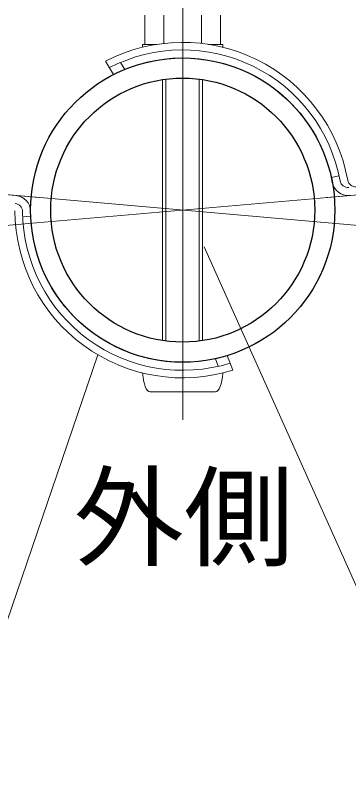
# Model space of a CAD drawing. Units: millimetres, scale not verified. Extents: x -4200 to 4200, y -2970 to 2970.
# Drawn here: x 1108.4 to 1307.4, y -2350.2 to -1897.8 of the extents above; entities that cross this region are included whole.
import ezdxf
from ezdxf.enums import TextEntityAlignment as Align

# ---------------------------------------------------------------- set-up
doc = ezdxf.new("R2010")
doc.units = ezdxf.units.MM
doc.header["$LTSCALE"] = 10
doc.linetypes.add('USER1', pattern=[50.8, 31.75, -6.35, 6.35, -6.35])
for name, color, linetype, lineweight in [('0-0_D-BMK', 2, 'USER1', 13), ('0-2_D-STR-TXT', 7, 'Continuous', 13), ('0-3_D-STR1', 1, 'Continuous', 25), ('0-4_D-STR3', 3, 'Continuous', 13), ('0-6_D-STR-DIM', 7, 'Continuous', 13)]:
    doc.layers.add(name, color=color, linetype=linetype, lineweight=lineweight)
doc.styles.add('ＭＳ ゴシック', font='')
doc.styles.get('ＭＳ ゴシック').set_extended_font_data('MS Gothic')

msp = doc.modelspace()

# ---------------------------------------------------------------- linework, layer by layer
at = {"layer": '0-0_D-BMK'}
for p, q in [((1208.32, -1859.84), (1208.32, -2139.19)), ((817.11, -1979.82), (1122.46, -2006.54)), ((1599.54, -1979.82), (1294.19, -2006.54)), ((1361.95, -2000.61), (1054.7, -2027.49)), ((1054.7, -2000.61), (1361.95, -2027.49))]:
    msp.add_line(p, q, dxfattribs=at)
at = {"layer": '0-2_D-STR-TXT'}
for p, q in [((1361.99, -2350.23), (1221.04, -2036.02)), ((1100.42, -2268.38), (1157.65, -2100.34))]:
    msp.add_line(p, q, dxfattribs=at)
at = {"layer": '0-3_D-STR1'}
for radius in [90.75, 78.75]:
    msp.add_circle((1208.32, -2014.05), radius, dxfattribs=at)
at = {"layer": '0-4_D-STR3'}
for p, q in [((1185.82, -1915.2), (1185.82, -1897.8)), ((1197.07, -1914.63), (1197.07, -1897.8)), ((1219.57, -1914.62), (1219.57, -1897.8)), ((1230.82, -1915.2), (1230.82, -1897.8)), ((1185.82, -1915.2), (1192.88, -1915.2)), ((1223.77, -1915.2), (1232.32, -1915.2)), ((1223.77, -1915.2), (1230.82, -1915.2)), ((1232.32, -1916.92), (1232.32, -1915.2)), ((1162.25, -1925.24), (1167.13, -1933.19)), ((1173.76, -1930.14), (1171.22, -1926)), ((1196.23, -1936.23), (1196.23, -2091.87)), ((1198.26, -1935.94), (1198.26, -2092.15)), ((1218.2, -1935.92), (1218.2, -2092.18)), ((1220.23, -1936.2), (1220.23, -2091.89)), ((1296.92, -1994.68), (1301.58, -1993.54)), ((1108.82, -2005.34), (1043.06, -1999.59)), ((1117.71, -2017.74), (1112.92, -2018.05)), ((1227.8, -2102.69), (1229.58, -2107.21)), ((1238.27, -2109.51), (1234.86, -2100.83)), ((1188.82, -2122.5), (1227.82, -2122.5))]:
    msp.add_line(p, q, dxfattribs=at)
msp.add_lwpolyline([(1184.32, -1916.92), (1184.32, -1915.2), (1192.88, -1915.2)], dxfattribs=at)
for centre, radius, start, end in [((1208.32, -2014.05), 100.05, 10.2533, 117.4181), ((1208.32, -2014.05), 95.55, 10.4896, 117.2255), ((1208.32, -2014.05), 90.75, 10.4896, 116.9989), ((1307, -1995.78), 9.6, 190.4896, 275), ((1307, -1995.78), 4.8, 190.4896, 275), ((1311.5, -1995.39), 4.8, 190.2533, 275), ((1107.98, -2014.91), 9.6, 0.4896, 85), ((1107.98, -2014.91), 4.8, 0.4896, 85), ((1208.32, -2014.05), 100.05, 180.2533, 287.4181), ((1208.32, -2014.05), 95.55, 180.4896, 287.2255), ((1208.32, -2014.05), 90.75, 180.4896, 286.9989)]:
    msp.add_arc(centre, radius, start, end, dxfattribs=at)
for centre, start_param, end_param in [((1188.82, -2108.1), 1.78812, 3.141593), ((1227.82, -2108.1), 3.141593, 4.495065)]:
    msp.add_ellipse(centre, major_axis=(0, 14.4), ratio=0.3125, start_param=start_param, end_param=end_param, dxfattribs=at)
at = {"layer": '0-6_D-STR-DIM'}
msp.add_arc((1208.32, -2014.05), 299.59, 12.6556, 167.3444, dxfattribs=at)

# ---------------------------------------------------------------- texts
at = {"layer": '0-2_D-STR-TXT', "style": 'ＭＳ ゴシック'}
msp.add_text('外側', height=48.09, dxfattribs=at).set_placement((1143.37, -2235.68), align=Align.BOTTOM_LEFT)

doc.saveas('drawing.dxf')
